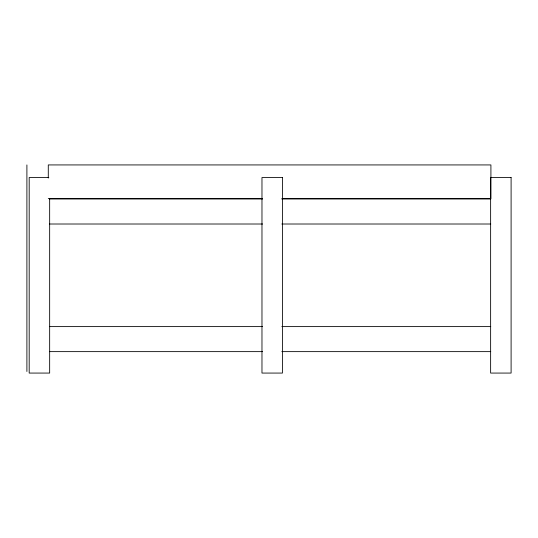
<?xml version="1.0" encoding="UTF-8"?>
<svg xmlns="http://www.w3.org/2000/svg" width="538" height="538" viewBox="0 0 538 538"><rect width="100%" height="100%" fill="white"/><g stroke="black" fill="none" stroke-linecap="round" stroke-linejoin="round"><path stroke-width="0.81" d="M48.844 177.54L29.186 177.54L29.186 373.069L49.657 373.069L49.657 198.522M48.285 198.569L262.403 198.569M282.02 198.569L490.912 198.569L490.912 164.931L48.285 164.931L48.285 178.058M49.456 198.986L262.611 198.986M281.811 198.986L490.764 198.986M49.456 224.01L262.611 224.01M281.811 224.01L490.764 224.01M49.456 326.606L262.611 326.606M281.811 326.606L490.764 326.606M49.456 351.63L262.611 351.63M281.811 351.63L490.764 351.63M26.9 164.931L26.9 371.489M282.443 177.54L261.972 177.54L261.972 373.069L282.443 373.069L282.443 177.54M511.1 177.54L490.629 177.54L490.629 373.069L511.1 373.069L511.1 177.54"/></g></svg>
